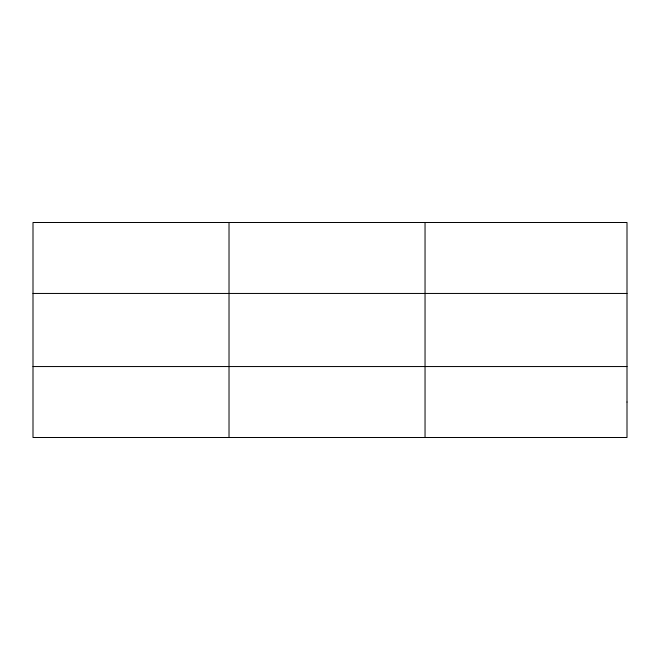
<?xml version="1.0" encoding="UTF-8"?>
<svg xmlns="http://www.w3.org/2000/svg" width="660" height="660" viewBox="0 0 660 660"><rect width="100%" height="100%" fill="white"/><g stroke="black" fill="none" stroke-linecap="round" stroke-linejoin="round"><path stroke-width="0.99" d="M229.02 437.506L229.02 222.494M425.04 437.506L425.04 222.494M33 293.452L627 293.452M33 366.548L627 366.548M627 402.031L627 437.506L33 437.506L33 222.494L627 222.494L627 402.031"/></g></svg>
